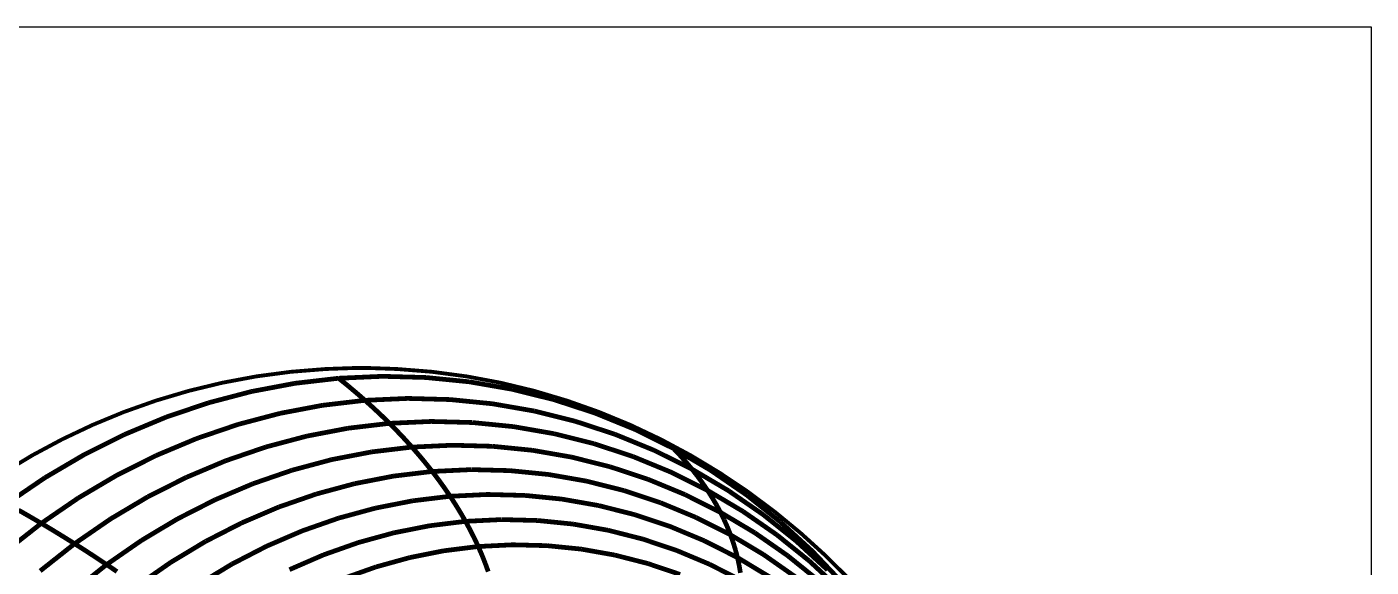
# Model space of a CAD drawing. Extents: x 0 to 800, y 0 to 886.
# Drawn here: x 277 to 800, y 676 to 886 of the extents above; entities that cross this region are included whole.
import ezdxf

# ---------------------------------------------------------------- set-up
doc = ezdxf.new("R2010")
doc.units = 0
doc.layers.get('0').update_dxf_attribs({"linetype": 'CONTINUOUS'})

msp = doc.modelspace()

# ---------------------------------------------------------------- linework, layer by layer
at = {"color": 7}
msp.add_lwpolyline([(0, 886.262), (799.998, 886.262), (799.998, 70.27), (0, 70.27), (0, 886.262)], close=True, dxfattribs=at)
at = {"color": 1, "const_width": 1.496}
msp.add_lwpolyline([(596.981, 671.047), (587.64, 680.364), (577.882, 689.211), (567.722, 697.565), (557.177, 705.411), (546.266, 712.731), (535.002, 719.508), (523.406, 725.72), (511.493, 731.358), (499.279, 736.399), (486.784, 740.819), (474.02, 744.612), (461.006, 747.755), (447.763, 750.231), (434.301, 752.02), (420.645, 753.106), (410.263, 753.473), (406.806, 753.473), (406.806, 753.473), (403.345, 753.473), (392.963, 753.106), (379.307, 752.02), (365.845, 750.231), (352.601, 747.755), (339.59, 744.612), (326.828, 740.819), (314.331, 736.399), (302.117, 731.358), (290.204, 725.72), (278.608, 719.508), (267.345, 712.731)], dxfattribs=at)
at = {"color": 5, "const_width": 1.844}
for points in [[(397.919, 749.508), (380.898, 747.536)], [(414.955, 750.263), (397.919, 749.508)], [(397.919, 749.508), (401.412, 746.686)], [(431.934, 749.797), (414.955, 750.263)], [(448.779, 748.122), (431.934, 749.797)], [(465.409, 745.24), (448.779, 748.122)], [(363.971, 744.347), (347.222, 739.951)], [(380.898, 747.536), (363.971, 744.347)], [(401.412, 746.686), (404.834, 743.818)], [(404.834, 743.818), (408.178, 740.914)], [(481.757, 741.179), (465.409, 745.24)], [(347.222, 739.951), (330.722, 734.374)], [(391.569, 738.967), (375.052, 735.835)], [(408.178, 740.914), (391.569, 738.967)], [(424.808, 741.659), (408.178, 740.914)], [(408.178, 740.914), (411.445, 737.965)], [(411.445, 737.965), (414.627, 734.981)], [(441.378, 741.211), (424.808, 741.659)], [(457.814, 739.574), (441.378, 741.211)], [(474.045, 736.759), (457.814, 739.574)], [(497.745, 735.954), (481.757, 741.179)], [(330.722, 734.374), (314.55, 727.629)], [(375.052, 735.835), (358.704, 731.524)], [(414.627, 734.981), (417.724, 731.961)], [(433.899, 732.698), (417.724, 731.961)], [(450.021, 732.268), (433.899, 732.698)], [(466.012, 730.673), (450.021, 732.268)], [(490.001, 732.783), (474.045, 736.759)], [(505.605, 727.668), (490.001, 732.783)], [(513.306, 729.597), (497.745, 735.954)], [(314.55, 727.629), (298.78, 719.748)], [(358.704, 731.524), (342.602, 726.045)], [(385.498, 726.983), (369.595, 722.761)], [(401.563, 730.052), (385.498, 726.983)], [(417.724, 731.961), (401.563, 730.052)], [(417.724, 731.961), (420.733, 728.909)], [(420.733, 728.909), (423.651, 725.823)], [(481.806, 727.932), (466.012, 730.673)], [(497.328, 724.052), (481.806, 727.932)], [(520.795, 721.445), (505.605, 727.668)], [(528.369, 722.143), (513.306, 729.597)], [(342.602, 726.045), (326.82, 719.43)], [(369.595, 722.761), (353.931, 717.398)], [(426.477, 722.711), (410.806, 720.845)], [(423.651, 725.823), (426.477, 722.711)], [(442.165, 723.441), (426.477, 722.711)], [(426.477, 722.711), (429.204, 719.575)], [(457.796, 723.029), (442.165, 723.441)], [(473.308, 721.48), (457.796, 723.029)], [(512.512, 719.056), (497.328, 724.052)], [(528.369, 722.143), (530.856, 719.508)], [(542.879, 713.62), (528.369, 722.143)], [(298.78, 719.748), (283.486, 710.766)], [(326.82, 719.43), (311.431, 711.697)], [(353.931, 717.398), (338.576, 710.925)], [(395.224, 717.846), (379.808, 713.719)], [(410.806, 720.845), (395.224, 717.846)], [(429.204, 719.575), (431.839, 716.414)], [(431.839, 716.414), (434.368, 713.228)], [(488.622, 718.813), (473.308, 721.48)], [(503.678, 715.038), (488.622, 718.813)], [(527.29, 712.978), (512.512, 719.056)], [(535.499, 714.139), (520.795, 721.445)], [(530.856, 719.508), (533.234, 716.841)], [(533.234, 716.841), (535.499, 714.139)], [(311.431, 711.697), (296.505, 702.892)], [(379.808, 713.719), (364.617, 708.491)], [(419.223, 711.408), (404.167, 708.484)], [(434.368, 713.228), (419.223, 711.408)], [(449.531, 713.945), (434.368, 713.228)], [(434.368, 713.228), (436.795, 710.029)], [(464.64, 713.55), (449.531, 713.945)], [(479.633, 712.054), (464.64, 713.55)], [(494.439, 709.468), (479.633, 712.054)], [(518.407, 710.177), (503.678, 715.038)], [(541.602, 705.841), (527.29, 712.978)], [(535.499, 714.139), (537.651, 711.405)], [(549.66, 705.792), (535.499, 714.139)], [(537.651, 711.405), (539.686, 708.635)], [(556.764, 704.081), (542.879, 713.62)], [(283.486, 710.766), (268.742, 700.723)], [(338.576, 710.925), (323.606, 703.365)], [(364.617, 708.491), (349.729, 702.172)], [(404.167, 708.484), (389.262, 704.465)], [(436.795, 710.029), (439.12, 706.808)], [(439.12, 706.808), (441.339, 703.576)], [(508.995, 705.802), (494.439, 709.468)], [(523.233, 701.082), (508.995, 705.802)], [(532.74, 704.254), (518.407, 710.177)], [(539.686, 708.635), (541.602, 705.841)], [(541.602, 705.841), (543.398, 703.019)], [(555.382, 697.685), (541.602, 705.841)], [(296.505, 702.892), (282.116, 693.043)], [(323.606, 703.365), (309.087, 694.746)], [(349.729, 702.172), (335.213, 694.796)], [(389.262, 704.465), (374.583, 699.375)], [(426.748, 701.802), (412.246, 698.959)], [(441.339, 703.576), (426.748, 701.802)], [(455.941, 704.275), (441.339, 703.576)], [(441.339, 703.576), (443.445, 700.331)], [(470.5, 703.898), (455.941, 704.275)], [(484.942, 702.455), (470.5, 703.898)], [(499.205, 699.953), (484.942, 702.455)], [(537.094, 695.329), (523.233, 701.082)], [(546.622, 697.301), (532.74, 704.254)], [(543.398, 703.019), (545.073, 700.172)], [(563.217, 696.443), (549.66, 705.792)], [(569.972, 693.568), (556.764, 704.081)], [(273.239, 698.193), (277.698, 695.632)], [(277.698, 695.632), (282.116, 693.043)], [(374.583, 699.375), (360.197, 693.226)], [(412.246, 698.959), (397.891, 695.06)], [(443.445, 700.331), (445.438, 697.075)], [(445.438, 697.075), (447.322, 693.815)], [(513.228, 696.408), (499.205, 699.953)], [(526.948, 691.836), (513.228, 696.408)], [(550.513, 688.573), (537.094, 695.329)], [(545.073, 700.172), (546.622, 697.301)], [(546.622, 697.301), (548.047, 694.408)], [(559.992, 689.352), (546.622, 697.301)], [(568.575, 688.548), (555.382, 697.685)], [(576.107, 686.139), (563.217, 696.443)], [(282.116, 693.043), (268.329, 682.195)], [(282.116, 693.043), (286.49, 690.425)], [(286.49, 690.425), (290.814, 687.779)], [(309.087, 694.746), (295.088, 685.112)], [(335.213, 694.796), (321.135, 686.389)], [(360.197, 693.226), (346.169, 686.05)], [(383.755, 690.118), (369.898, 684.153)], [(397.891, 695.06), (383.755, 690.118)], [(433.32, 692.097), (419.4, 689.342)], [(447.322, 693.815), (433.32, 692.097)], [(461.345, 694.5), (447.322, 693.815)], [(447.322, 693.815), (449.093, 690.552)], [(449.093, 690.552), (450.744, 687.285)], [(475.319, 694.143), (461.345, 694.5)], [(489.183, 692.753), (475.319, 694.143)], [(502.878, 690.34), (489.183, 692.753)], [(516.343, 686.915), (502.878, 690.34)], [(540.304, 686.259), (526.948, 691.836)], [(548.047, 694.408), (549.346, 691.497)], [(549.346, 691.497), (550.513, 688.573)], [(582.447, 682.128), (569.972, 693.568)], [(295.088, 685.112), (281.675, 674.508)], [(290.814, 687.779), (295.088, 685.112)], [(295.088, 685.112), (299.306, 682.427)], [(321.135, 686.389), (307.562, 676.995)], [(346.169, 686.05), (332.563, 677.873)], [(405.624, 685.567), (392.056, 680.784)], [(419.4, 689.342), (405.624, 685.567)], [(450.744, 687.285), (452.279, 684.022)], [(529.516, 682.498), (516.343, 686.915)], [(553.237, 679.715), (540.304, 686.259)], [(550.513, 688.573), (551.554, 685.631)], [(563.439, 680.847), (550.513, 688.573)], [(551.554, 685.631), (552.461, 682.678)], [(572.788, 680.445), (559.992, 689.352)], [(581.12, 678.476), (568.575, 688.548)], [(588.285, 674.927), (576.107, 686.139)], [(299.306, 682.427), (303.465, 679.718)], [(303.465, 679.718), (307.562, 676.995)], [(369.898, 684.153), (356.387, 677.189)], [(392.056, 680.784), (378.756, 675.012)], [(425.577, 679.7), (412.401, 676.053)], [(438.887, 682.357), (425.577, 679.7)], [(452.279, 684.022), (438.887, 682.357)], [(465.691, 684.685), (452.279, 684.022)], [(452.279, 684.022), (453.697, 680.762)], [(453.697, 680.762), (454.992, 677.506)], [(479.058, 684.347), (465.691, 684.685)], [(492.323, 683.013), (479.058, 684.347)], [(505.425, 680.692), (492.323, 683.013)], [(518.305, 677.397), (505.425, 680.692)], [(542.339, 677.115), (529.516, 682.498)], [(552.461, 682.678), (553.237, 679.715)], [(553.237, 679.715), (553.879, 676.741)], [(565.693, 672.225), (553.237, 679.715)], [(575.814, 672.19), (563.439, 680.847)], [(584.962, 670.627), (572.788, 680.445)], [(594.134, 669.816), (582.447, 682.128)], [(307.562, 676.995), (294.556, 666.651)], [(307.562, 676.995), (311.594, 674.254)], [(332.563, 677.873), (319.446, 668.736)], [(356.387, 677.189), (343.285, 669.258)], [(412.401, 676.053), (399.426, 671.438)], [(454.992, 677.506), (456.166, 674.261)], [(530.909, 673.142), (518.305, 677.397)], [(554.761, 670.789), (542.339, 677.115)], [(553.879, 676.741), (554.39, 673.767)], [(592.97, 667.516), (581.12, 678.476)]]:
    msp.add_lwpolyline(points, dxfattribs=at)

doc.saveas('drawing.dxf')
